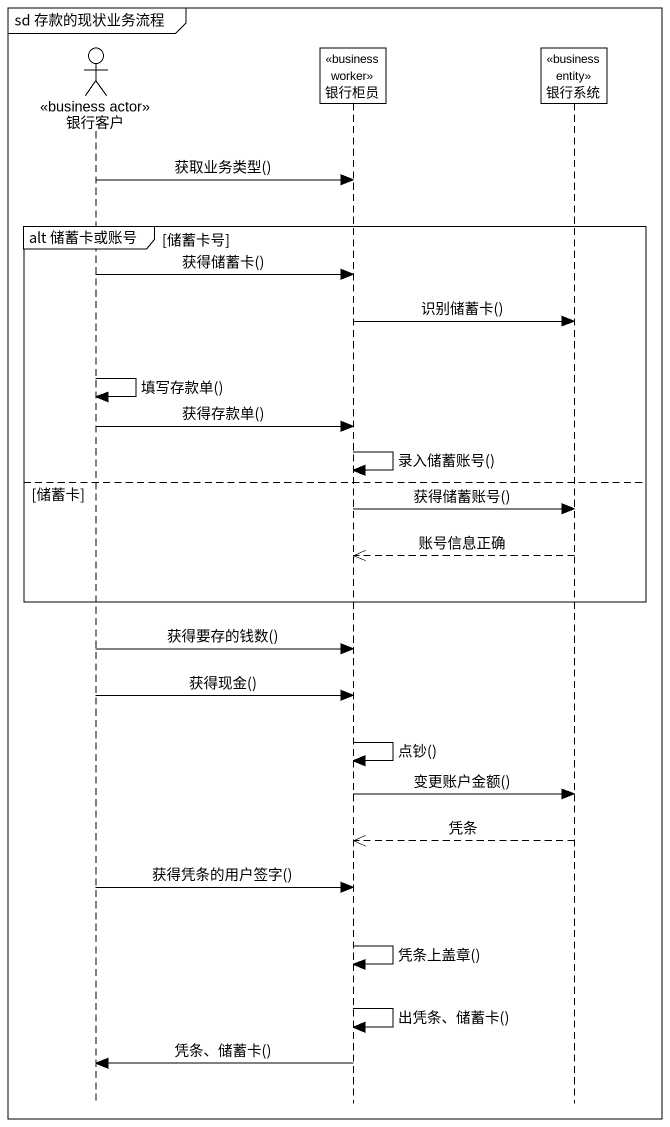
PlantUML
@startuml
mainframe sd 存款的现状业务流程
hide footbox
actor 银行客户 <<business actor>>
participant 银行柜员 <<business worker>>
participant 银行系统 <<business entity>>

银行客户 -> 银行柜员 : 获取业务类型()
group alt 储蓄卡或账号 [储蓄卡号]
  银行客户 -> 银行柜员 : 获得储蓄卡()
  银行柜员 -> 银行系统 : 识别储蓄卡()
  银行客户 -> 银行客户 : 填写存款单()
  银行客户 -> 银行柜员 : 获得存款单()
  银行柜员 -> 银行柜员 : 录入储蓄账号()
else 储蓄卡
  银行柜员 -> 银行系统 : 获得储蓄账号()
  银行系统 -->> 银行柜员 : 账号信息正确
end
银行客户 -> 银行柜员 : 获得要存的钱数()
银行客户 -> 银行柜员 : 获得现金()
银行柜员 -> 银行柜员 : 点钞()
银行柜员 -> 银行系统 : 变更账户金额()
银行系统 -->> 银行柜员 : 凭条
银行客户 -> 银行柜员 : 获得凭条的用户签字()
银行柜员 -> 银行柜员 : 凭条上盖章()
银行柜员 -> 银行柜员 : 出凭条、储蓄卡()
银行柜员 -> 银行客户 : 凭条、储蓄卡()
@enduml
